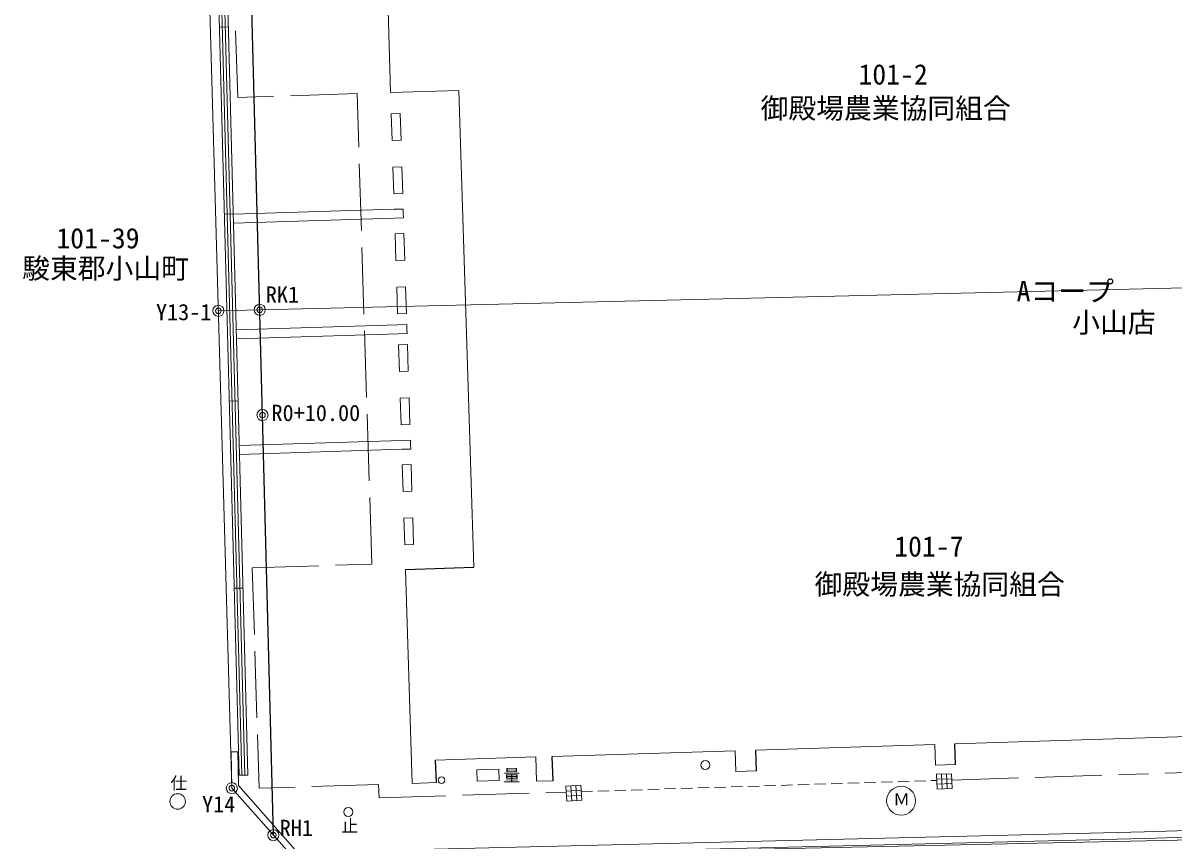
# Model space of a CAD drawing. Units: millimetres, scale not verified. Extents: x 4813 to 205063, y 5162 to 143662.
# Drawn here: x 66832 to 92716, y 14368 to 32761 of the extents above; entities that cross this region are included whole.
import ezdxf
from ezdxf.enums import TextEntityAlignment as Align

# ---------------------------------------------------------------- set-up
doc = ezdxf.new("R2010")
doc.units = ezdxf.units.MM
doc.header["$LTSCALE"] = 250
doc.header["$PDMODE"] = 32
doc.header["$PDSIZE"] = 125
doc.linetypes.add('DASHED', pattern=[7.5, 6, -1.5])
doc.linetypes.add('USER2', pattern=[1.5, 1, -0.5])
doc.layers.add('地番名', color=5, linetype='Continuous')
doc.layers.add('登記情報', color=5, linetype='Continuous')
for name, color, linetype, lineweight in [('境界点', 5, 'Continuous', 13), ('幅', 1, 'Continuous', 13), ('現況2', 7, 'Continuous', 13), ('現況平面図', 7, 'Continuous', 13), ('結線', 5, 'Continuous', 13)]:
    doc.layers.add(name, color=color, linetype=linetype, lineweight=lineweight)
doc.styles.add('ＭＳ ゴシック', font='')
doc.styles.get('ＭＳ ゴシック').set_extended_font_data('MS Gothic')

msp = doc.modelspace()

# ---------------------------------------------------------------- linework, layer by layer
at = {"layer": '境界点'}
for centre in [(71226.3, 26289.7), (71528.7, 15554.4)]:
    msp.add_circle(centre, 125, dxfattribs=at)
for p in [(71226.3, 26289.7), (71528.7, 15554.4)]:
    msp.add_point(p, dxfattribs=at)
at = {"layer": '幅', "lineweight": 25}
msp.add_lwpolyline([(72462.2, 14498.8), (71958.1, 33941.2), (71872.8, 37230.1), (71847.5, 38201.9), (71165.1, 53991.6), (70619.6, 66609.8), (70222.1, 75805.6)], dxfattribs=at)
at = {"layer": '幅'}
for centre in [(72155.9, 26311.8), (72217.3, 23944.6), (72462.2, 14498.8)]:
    msp.add_circle(centre, 125, dxfattribs=at)
for p in [(72155.9, 26311.8), (72217.3, 23944.6), (72462.2, 14498.8)]:
    msp.add_point(p, dxfattribs=at)
at = {"layer": '現況2'}
for p, q in [((91830.1, 16678.5), (96315.2, 16825.5)), ((92050.5, 14571.3), (102643, 14886.5)), ((92055, 14421.4), (102644.9, 14736.5))]:
    msp.add_line(p, q, dxfattribs=at)
at = {"layer": '現況2', "linetype": 'DASHED'}
msp.add_line((105261.1, 16339), (91864.9, 15868.2), dxfattribs=at)
at = {"layer": '現況平面図'}
for p, q in [((71756.3, 15845.8), (71203.8, 36877.9)), ((71823, 15847.5), (71270.4, 36879.7)), ((74934.1, 36488.2), (75099.5, 31196.2)), ((71247.7, 32669.7), (71447.6, 32675)), ((76635.9, 31244.2), (75099.5, 31196.2)), ((76635.9, 31244.2), (76971, 20523)), ((75314.2, 30727.2), (75114.3, 30721)), ((75133.1, 30121.3), (75114.3, 30721)), ((75333, 30127.5), (75314.2, 30727.2)), ((75333, 30127.5), (75133.1, 30121.3)), ((75351.7, 29527.8), (75151.8, 29521.6)), ((75170.5, 28921.9), (75151.8, 29521.6)), ((75370.4, 28928.1), (75351.7, 29527.8)), ((75370.4, 28928.1), (75170.5, 28921.9)), ((75181.5, 28572), (71558.4, 28458.8)), ((75381.4, 28578.3), (75181.5, 28572)), ((75384.5, 28478.3), (75381.4, 28578.3)), ((75384.5, 28478.3), (75387.6, 28378.4)), ((71358.2, 28463.3), (71558.1, 28468.5)), ((75187.7, 28372.1), (71563.6, 28258.9)), ((75387.6, 28378.4), (75187.7, 28372.1)), ((75398.6, 28028.6), (75198.7, 28022.3)), ((75217.4, 27422.6), (75198.7, 28022.3)), ((75417.3, 27428.8), (75398.6, 28028.6)), ((75417.3, 27428.8), (75217.4, 27422.6)), ((75436, 26829.1), (75236.1, 26822.9)), ((75254.9, 26223.2), (75236.1, 26822.9)), ((75454.8, 26229.4), (75436, 26829.1)), ((75454.8, 26229.4), (75254.9, 26223.2)), ((75262.7, 25973.3), (71626.6, 25859.7)), ((75462.6, 25979.6), (75262.7, 25973.3)), ((75465.7, 25879.6), (75462.6, 25979.6)), ((75268.9, 25773.4), (71631.9, 25659.7)), ((75468.8, 25779.6), (75268.9, 25773.4)), ((75465.7, 25879.6), (75468.8, 25779.6)), ((75476.6, 25529.8), (75276.7, 25523.5)), ((75295.5, 24923.8), (75276.7, 25523.5)), ((75495.4, 24930.1), (75476.6, 25529.8)), ((75495.4, 24930.1), (75295.5, 24923.8)), ((75514.1, 24330.4), (75314.2, 24324.1)), ((75532.9, 23730.6), (75514.1, 24330.4)), ((71468.7, 24256.9), (71668.6, 24262.1)), ((75333, 23724.4), (75314.2, 24324.1)), ((75532.9, 23730.6), (75333, 23724.4)), ((75343.9, 23374.6), (71694.9, 23260.5)), ((75543.8, 23380.8), (75343.9, 23374.6)), ((75546.9, 23280.9), (75543.8, 23380.8)), ((75350.2, 23174.7), (71700.2, 23060.6)), ((75550.1, 23180.9), (75350.2, 23174.7)), ((75546.9, 23280.9), (75550.1, 23180.9)), ((75561, 22831.1), (75361.1, 22824.8)), ((75379.8, 22225.1), (75361.1, 22824.8)), ((75579.7, 22231.4), (75561, 22831.1)), ((75579.7, 22231.4), (75379.8, 22225.1)), ((75598.5, 21631.7), (75398.6, 21625.4)), ((75417.3, 21025.7), (75398.6, 21625.4)), ((75617.2, 21032), (75598.5, 21631.7)), ((75617.2, 21032), (75417.3, 21025.7)), ((75434.5, 20476), (75584.9, 15662.4)), ((71579.2, 20050.4), (71779.1, 20055.7)), ((91830.1, 16678.5), (87788.8, 16552.2)), ((71514.9, 16369.9), (71664.9, 16372.4)), ((82849.8, 16397.9), (78734.9, 16269.3)), ((82864.5, 15928.2), (82849.8, 16397.9)), ((87340, 16538.2), (83311.5, 16412.3)), ((87354.6, 16072.8), (87340, 16538.2)), ((78365.1, 16257.7), (76111.3, 16187.3)), ((78382.2, 15709.5), (78365.1, 16257.7)), ((87354.6, 16072.8), (87804.4, 16086.9)), ((82864.5, 15928.2), (83326.2, 15942.6)), ((87500.5, 15537.6), (87487.6, 15871.2)), ((87613.2, 15541.9), (87600.3, 15875.5)), ((75584.9, 15662.4), (76127.2, 15679.4)), ((78382.2, 15709.5), (78752, 15721)), ((79153.7, 15608.6), (79172.3, 15272.1)), ((79265.7, 15614.8), (79284.3, 15278.3)), ((87379.2, 15755.6), (87717.3, 15768.7)), ((87383.5, 15644.4), (87721.6, 15657.5)), ((79383.9, 15508.8), (79047.9, 15490.2)), ((79390.1, 15396.6), (79054.1, 15378.1))]:
    msp.add_line(p, q, dxfattribs=at)
at = {"layer": '現況平面図', "linetype": 'DASHED'}
for p, q in [((71661.2, 31088.7), (71495.8, 36380.7)), ((74344.6, 31172.6), (71661.2, 31088.7)), ((74675.2, 20595.2), (74344.6, 31172.6)), ((71988, 20511.3), (74675.2, 20595.2)), ((71988, 20511.3), (72142.9, 15554.9)), ((87718.5, 15738.6), (91864.9, 15868.2)), ((74830.1, 15638.9), (72142.9, 15554.9)), ((74839.5, 15336.1), (74830.1, 15638.9)), ((74839.5, 15336.1), (79049.1, 15467.6))]:
    msp.add_line(p, q, dxfattribs=at)
at = {"layer": '現況平面図', "lineweight": 25}
for p, q in [((75434.5, 20476), (76970.9, 20524)), ((83326.2, 15942.6), (83311.5, 16412.3)), ((87804.4, 16086.9), (87789.8, 16552.3)), ((76127.2, 15679.4), (76111.3, 16187.3)), ((78752, 15721), (78734.9, 16269.3))]:
    msp.add_line(p, q, dxfattribs=at)
at = {"layer": '現況平面図', "linetype": 'USER2'}
msp.add_line((79385.6, 15478.2), (87380.2, 15728), dxfattribs=at)
at = {"layer": '現況平面図'}
for points in [[(71889.6, 15849.3), (71337.1, 36881.4), (71137.2, 36876.1), (71689.7, 15844)], [(77042.1, 15715.4), (77540.5, 15727.8), (77534.1, 15982.4), (77035.7, 15970)], [(87374.9, 15866.8), (87713, 15879.9), (87725.9, 15546.3), (87387.8, 15533.2)], [(79396.3, 15284.5), (79060.3, 15265.9), (79041.7, 15602.4), (79377.7, 15621)]]:
    msp.add_lwpolyline(points, close=True, dxfattribs=at)
for points in [[(92055, 14421.4), (72941.5, 13956.8), (71528.7, 15554.4), (71514.9, 16369.9)], [(92051.3, 14571.3), (73007.6, 14108.5), (71677.7, 15612.3), (71664.9, 16372.4)]]:
    msp.add_lwpolyline(points, dxfattribs=at)
for centre, radius in [((82176.6, 16075.4), 100), ((76243.7, 15734), 75), ((86578.8, 15273.6), 325), ((70309.5, 15256.3), 175), ((74148, 15019.1), 100)]:
    msp.add_circle(centre, radius, dxfattribs=at)
at = {"layer": '結線'}
for p, q in [((71528.7, 15554.4), (70917, 37269.1)), ((71226.3, 26289.7), (110234.3, 27217)), ((72941.5, 13956.8), (71528.7, 15554.4))]:
    msp.add_line(p, q, dxfattribs=at)
msp.add_lwpolyline([(110820.4, 14919.4), (102874.3, 14604.7), (72941.5, 13956.8)], dxfattribs=at)

# ---------------------------------------------------------------- texts
at = {"layer": '地番名', "style": 'ＭＳ ゴシック'}
for s, p in [('101-2', (85620.1, 31239.8)), ('101-39', (67582.4, 27555.9)), ('101-7', (86424.5, 20625.6))]:
    msp.add_text(s, height=458.2, dxfattribs=at).set_placement(p, align=Align.BOTTOM_LEFT)
at = {"layer": '境界点', "style": 'ＭＳ ゴシック'}
for s, p in [('Y13-1', (70445.4, 25967.7)), ('Y14', (71231.8, 14899.4))]:
    msp.add_text(s, height=366.6, dxfattribs=at).set_placement(p, align=Align.BOTTOM_CENTER)
at = {"layer": '幅', "style": 'ＭＳ ゴシック'}
for s, p in [('RK1', (72665.7, 26361.8)), ('R0+10.00', (73417.6, 23700.9)), ('RH1', (72978.6, 14367.6))]:
    msp.add_text(s, height=366.6, dxfattribs=at).set_placement(p, align=Align.BOTTOM_CENTER)
at = {"layer": '現況平面図', "style": 'ＭＳ ゴシック'}
for s, height, p in [('Aコープ', 458.2, (89176.6, 26363.8)), ('\u3000\u3000小山店', 458.2, (89176.6, 25663.8)), ('仕', 274.9, (70148, 15448.6)), ('量', 274.9, (77634.6, 15624.6)), ('Ｍ', 274.9, (86401.3, 15084.5)), ('止', 274.9, (73994.8, 14485.9))]:
    msp.add_text(s, height=height, dxfattribs=at).set_placement(p, align=Align.BOTTOM_LEFT)
at = {"layer": '登記情報', "style": 'ＭＳ ゴシック'}
for s, p in [('御殿場農業協同組合', (83419.7, 30476.3)), ('駿東郡小山町', (66814.2, 26878.3)), ('御殿場農業協同組合', (84633.5, 19772))]:
    msp.add_text(s, height=458.2, dxfattribs=at).set_placement(p, align=Align.BOTTOM_LEFT)

doc.saveas('drawing.dxf')
